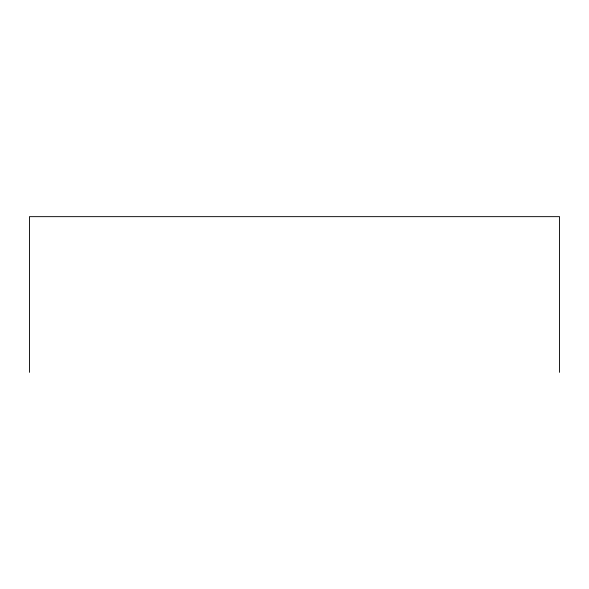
<?xml version="1.0" encoding="UTF-8"?>
<svg xmlns="http://www.w3.org/2000/svg" width="589" height="589" viewBox="0 0 589 589"><rect width="100%" height="100%" fill="white"/><g stroke="black" fill="none" stroke-linecap="round" stroke-linejoin="round"><path stroke-width="0.88" d="M559.55 372.351L559.55 216.649L29.45 216.649L29.45 372.351"/></g></svg>
